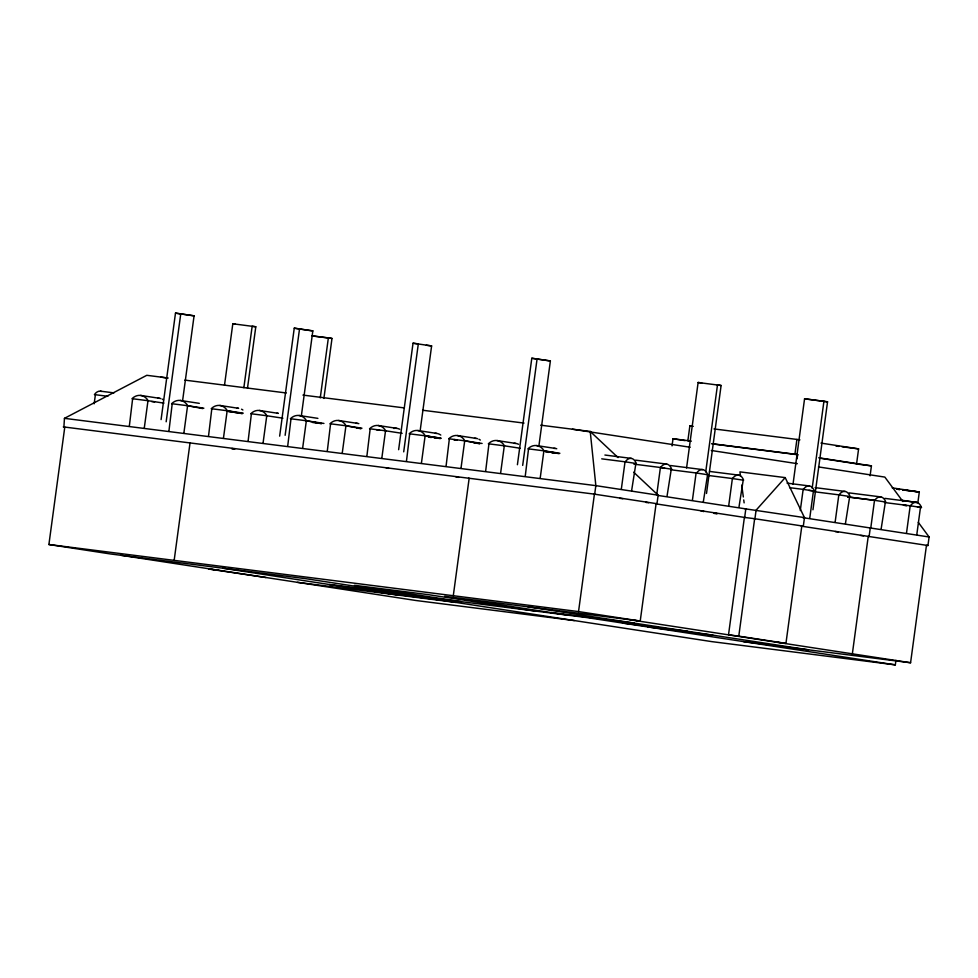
<?xml version="1.0" encoding="UTF-8"?>
<svg xmlns="http://www.w3.org/2000/svg" width="978" height="978" viewBox="0 0 978 978"><rect width="100%" height="100%" fill="white"/><g stroke="black" fill="none" stroke-linecap="round" stroke-linejoin="round"><path stroke-width="1.47" d="M63.9 426.97L64.45 418.339L146.798 375.307L168.179 378.021M329.354 584.514L412.643 595.052L306.2 578.744L110.587 553.976L48.9 544.514L64.78 427.08M94.157 403.804L95.392 394.733M129.353 426.029L132.629 398.755M144.304 427.924L147.984 400.699M161.089 419.599L175.49 313.131L194.072 315.833L182.715 399.819M166.162 421.775L180.759 313.804M168.937 431.041L172.214 403.767M183.901 432.936L187.58 405.723L202.801 408.572M174.157 560.382L190.025 442.948M208.534 436.066L211.81 408.78M224.5 385.246L232.813 323.767L255.796 326.774L247.483 388.254M223.485 437.948L227.165 410.736L242.397 413.584L234.916 412.63M243.852 387.704L252.165 326.224L255.796 326.774M248.119 441.078L251.395 413.792M263.082 442.973L266.762 415.748M279.659 436.139L294.256 328.168L312.838 330.882L301.285 416.359M285.136 435.308L299.537 328.84M287.715 446.09L290.992 418.804M302.667 447.985L306.346 420.76L321.579 423.608L312.605 422.472M320.258 397.887L328.363 337.899L311.994 335.821M323.889 398.437L331.994 338.449L328.363 337.899M327.3 451.102L330.576 423.816M342.263 452.997L345.943 425.772L361.163 428.621L356.677 428.058M366.897 456.115L370.173 428.829M381.848 458.01L385.528 430.785M398.633 449.684L413.034 343.217L418.315 343.877L403.706 451.848M406.481 461.127L409.758 433.841M420.063 431.396L431.616 345.919L413.034 343.217M421.445 463.022L425.124 435.797L440.344 438.645M446.078 466.139L449.354 438.853M461.029 468.034L464.709 440.809L479.941 443.67L473.963 442.912M453.291 595.724L469.159 478.291L468.56 478.205M485.663 471.151L488.939 443.865M500.626 473.046L504.306 445.821M517.411 464.721L531.8 358.254L550.382 360.955L538.829 446.445M522.68 465.394L537.081 358.926M525.259 476.164L528.536 448.89M540.211 478.059L543.89 450.846L559.123 453.694M633.646 472.203L658.133 495.186L656.984 503.719L656.104 503.609L640.223 621.042L578.536 611.58L594.416 494.159M621.348 489.024L625.028 461.799L636.299 463.511A13.472 7.653 -82.8 0 0 625.211 461.812M631.629 490.601L635.896 463.45M656.739 494.721L660.419 467.496L671.69 469.208A13.472 7.653 -82.8 0 0 660.602 467.508M672.045 445.895L673.011 438.767L691.03 441.054M667.02 496.298L671.287 469.147M692.889 426.249L689.869 425.87L687.852 440.809L690.871 441.2M686.568 467.961L698.121 382.484L721.104 385.491L706.507 493.462M692.424 500.186L696.104 472.973L707.681 474.721A13.472 7.653 -82.8 0 0 696.593 473.022M705.725 471.909L717.485 384.929L721.104 385.491M703.316 501.861L707.583 474.709M728.708 505.748L732.388 478.535L743.635 480.235A13.472 7.653 -82.8 0 0 732.546 478.535M738.94 507.313L743.207 480.174M744.661 517.435L745.823 508.89M802.706 526.054L801.826 525.944L785.945 643.377L738.781 636.152L754.649 518.719M797.901 454.831L794.894 454.367L796.911 439.428L714.001 428.926M793.011 484.281L804.564 398.804L827.547 401.811L812.95 509.782M797.07 458.829L797.645 454.55L712.045 443.719M800.285 510.553L803.158 489.379L814.429 491.09L808.904 490.381M740.529 476.31L739.918 471.873L785.187 477.606L804.466 517.606L803.317 526.152L754.05 518.621M812.168 488.23L823.928 401.249M809.76 518.169L813.439 490.956M835.151 522.069L838.831 494.844L850.102 496.555A13.472 7.653 -82.8 0 0 839.014 494.856M845.432 523.646L849.699 496.494M820.994 443.107L858.598 448.878L856.581 463.829L820.469 458.291M870.078 475.834L871.435 465.87L818.72 457.79M852.351 653.83L868.232 536.396L869.112 536.506L870.261 527.973M870.836 527.533L874.515 500.32L885.787 502.032A13.472 7.653 -82.8 0 0 874.699 500.333M881.117 529.11L885.383 501.971M906.52 533.01L910.2 505.785L921.472 507.496L918.366 507.105M895.322 664.869L586.384 617.509L402.789 594.269L711.74 641.617L895.322 664.869L895.934 660.358M892.205 487.863L919.308 492.02L917.865 502.692L900.714 500.064M916.802 534.587L920.481 507.362M743.427 641.592L910.579 662.754L926.459 545.321M927.071 545.418L927.951 545.528L929.1 536.983L918.269 522.325M785.187 477.606L756.08 510.198L754.93 518.731L744.392 517.423L728.512 634.844L738.781 636.152M194.072 315.833L175.49 313.131M307.569 330.209L312.838 330.882M426.335 345.246L431.616 345.919M550.382 360.955L531.8 358.254M312.642 336.004L331.994 338.449M827.547 401.811L804.564 398.804M835.994 446.017L839.002 446.396M842.021 446.775L858.598 448.878M711.972 443.865L794.894 454.367M856.41 463.963L871.435 465.87M184.842 380.124L286.285 392.973M302.948 395.088L404.403 407.924M422.569 410.234L524.025 423.083M540.675 425.185L590.223 431.457L618.059 457.582M896.74 489.134L899.748 489.513M902.767 489.892L916.337 491.616M896.63 489.147L899.65 489.538M902.67 489.917L919.308 492.02M100.514 391.176L113.974 392.875M604.905 455.039L631.336 458.389M635.566 460.149L666.727 464.085M702.717 469.611L671.263 465.626A13.472 7.653 -82.8 0 0 670.211 465.589M709.539 471.433L738.671 475.112M425.308 435.809L409.171 433.767A13.472 11.088 -81.3 0 1 425.308 435.809L441.151 438.242M151.614 401.579L154.61 401.958M312.826 422.068L315.821 422.447M428.486 436.714L431.481 437.093M551.69 452.313L554.685 452.692M101.541 391.457A13.472 7.653 -82.8 0 0 94.401 394.599L107.849 396.298M601.727 458.841L625.614 461.873M228.938 411.872L231.92 412.251M428.388 437.129L431.371 437.508M434.366 437.887L437.362 438.266M545.663 451.983L548.658 452.362M551.641 452.741L554.636 453.12M787.07 483.132L809.454 485.968M633.903 464.134L661.006 467.57M661.972 467.973L664.967 468.352M815.114 487.631L845.139 491.433M670.7 469.746L696.691 473.046M849.21 492.9L880.823 496.91M707.889 475.418L732.974 478.609M884.894 498.377L916.508 502.374M789.564 487.655L803.745 489.452M814.686 491.787L839.417 494.917M847.706 496.91L874.797 500.345M847.73 496.922L875.102 500.394M884.467 502.521L910.787 505.858M903.831 505.247L906.863 505.638M917.45 506.983L921.068 507.435M903.415 505.21L906.423 505.589M64.45 418.339L595.846 485.638L658.133 495.186M744.943 508.78L804.466 517.606M63.289 426.885L594.685 494.171L595.846 485.638L590.223 431.457M231.578 448.621L234.561 449M619.82 498.328L622.839 498.719M646.715 502.423L645.835 502.313L648.61 502.741M701.104 511.078L704.074 511.457L701.654 511.091M714.148 513.132L717.118 513.511M714.074 513.401L717.057 513.78M835.151 531.567L838.17 531.959M860.542 535.467L863.562 535.846M48.9 544.514L578.536 611.58M640.223 621.042L444.623 596.274L568.194 615.211M218.827 570.284L208.558 568.988L266.004 577.521M551.066 612.583L634.343 623.133M775.688 642.081L785.945 643.377M382.569 592.668L438.877 599.795M622.46 623.047L687.571 631.287M297.446 582.338L455.809 602.399M647.864 626.935L712.974 635.187M574.355 620.565L415.992 600.504L120.856 555.272M698.121 382.484L701.752 383.034M294.256 328.168L306.09 329.989M232.813 323.767L235.233 324.134M796.911 439.428L799.918 439.88M689.869 425.87L692.889 426.335M673.011 438.767L685.052 440.613M572.472 429.208L690.187 447.252M711.312 450.491L797.327 463.682M818.452 466.922L884.845 477.093L902.914 501.543M160.612 377.056L166.627 377.985M536.592 445.565L555.26 448.425M496.995 440.552L515.602 443.401M457.411 435.54L476.054 438.389M417.814 430.516L436.543 433.388M378.229 425.503L396.75 428.352M543.487 450.772L559.881 453.279M503.902 445.76L520.223 448.254M338.632 420.491L357.361 423.364M464.305 440.748L482.105 443.462M299.048 415.479L317.899 418.364M453.963 439.562L456.775 439.99M259.451 410.467L278.327 413.364A13.472 11.088 -81.3 0 0 276.811 413.291M424.721 435.736L440.626 438.181M219.867 405.454L238.632 408.327A13.472 11.088 -81.3 0 0 237.116 408.266M385.124 430.723L402.141 433.327M376.616 429.819L379.635 430.283M180.27 400.442L199.304 403.352M345.54 425.711L361.97 428.217M140.685 395.43L159.328 398.278M305.943 420.699L323.938 423.437M266.358 415.687L282.911 418.205M226.762 410.674L243.241 413.181M187.177 405.662L203.864 408.193M147.58 400.638L163.949 403.132M658.426 495.504L746.422 508.988M802.791 517.631L929.1 536.983M593.805 494.061L656.984 503.719M655.517 503.792L745.273 517.533M801.178 526.127L927.951 545.528M455.968 476.922L458.755 477.35M386.188 467.936L388.963 468.364M231.994 448.523L234.781 448.951M629.966 619.746L910.579 662.754M527.9 606.812L808.525 649.832M534.978 611.005L428.34 594.661L354.439 585.296L461.078 601.653M222.911 568.194L399.513 595.26M453.914 439.697L456.677 440.21M741.727 485.161L743.329 496.971M743.732 499.929L744.136 502.875M553.744 448.364A13.472 11.088 -81.3 0 1 556.751 448.743M514.073 443.327A13.472 11.088 -81.3 0 1 518.511 444.269M478.963 439.269A13.472 11.088 -81.3 0 1 480.308 440.063M474.538 438.327A13.472 11.088 -81.3 0 1 477.545 438.706M435.027 433.327A13.472 11.088 -81.3 0 1 440.785 435.063M393.706 428.462A13.472 11.088 -81.3 0 1 399.66 429.22M355.833 423.303A13.472 11.088 -81.3 0 1 358.853 423.682M241.554 409.207A13.472 11.088 -81.3 0 1 242.886 410.002M162.238 399.158A13.472 11.088 -81.3 0 1 163.583 399.953M157.813 398.217A13.472 11.088 -81.3 0 1 160.82 398.596M803.341 489.391A13.472 7.653 -82.8 0 1 814.429 491.09M910.384 505.797A13.472 7.653 -82.8 0 1 921.472 507.496M148.167 400.723L132.042 398.669A13.472 11.088 -81.3 0 1 148.167 400.723M187.764 405.736L171.627 403.694A13.472 11.088 -81.3 0 1 187.764 405.736M227.348 410.748L211.224 408.706A13.472 11.088 -81.3 0 1 227.348 410.748M266.945 415.76L250.808 413.718A13.472 11.088 -81.3 0 1 266.945 415.76M306.53 420.772L290.405 418.731A13.472 11.088 -81.3 0 1 306.53 420.772M346.126 425.785L329.989 423.743A13.472 11.088 -81.3 0 1 346.126 425.785M385.711 430.797L369.586 428.755A13.472 11.088 -81.3 0 1 385.711 430.797M464.892 440.821L448.768 438.78A13.472 11.088 -81.3 0 1 464.892 440.821M504.489 445.834L488.352 443.792A13.472 11.088 -81.3 0 1 504.489 445.834M544.074 450.858L527.949 448.804A13.472 11.088 -81.3 0 1 544.074 450.858"/></g></svg>
